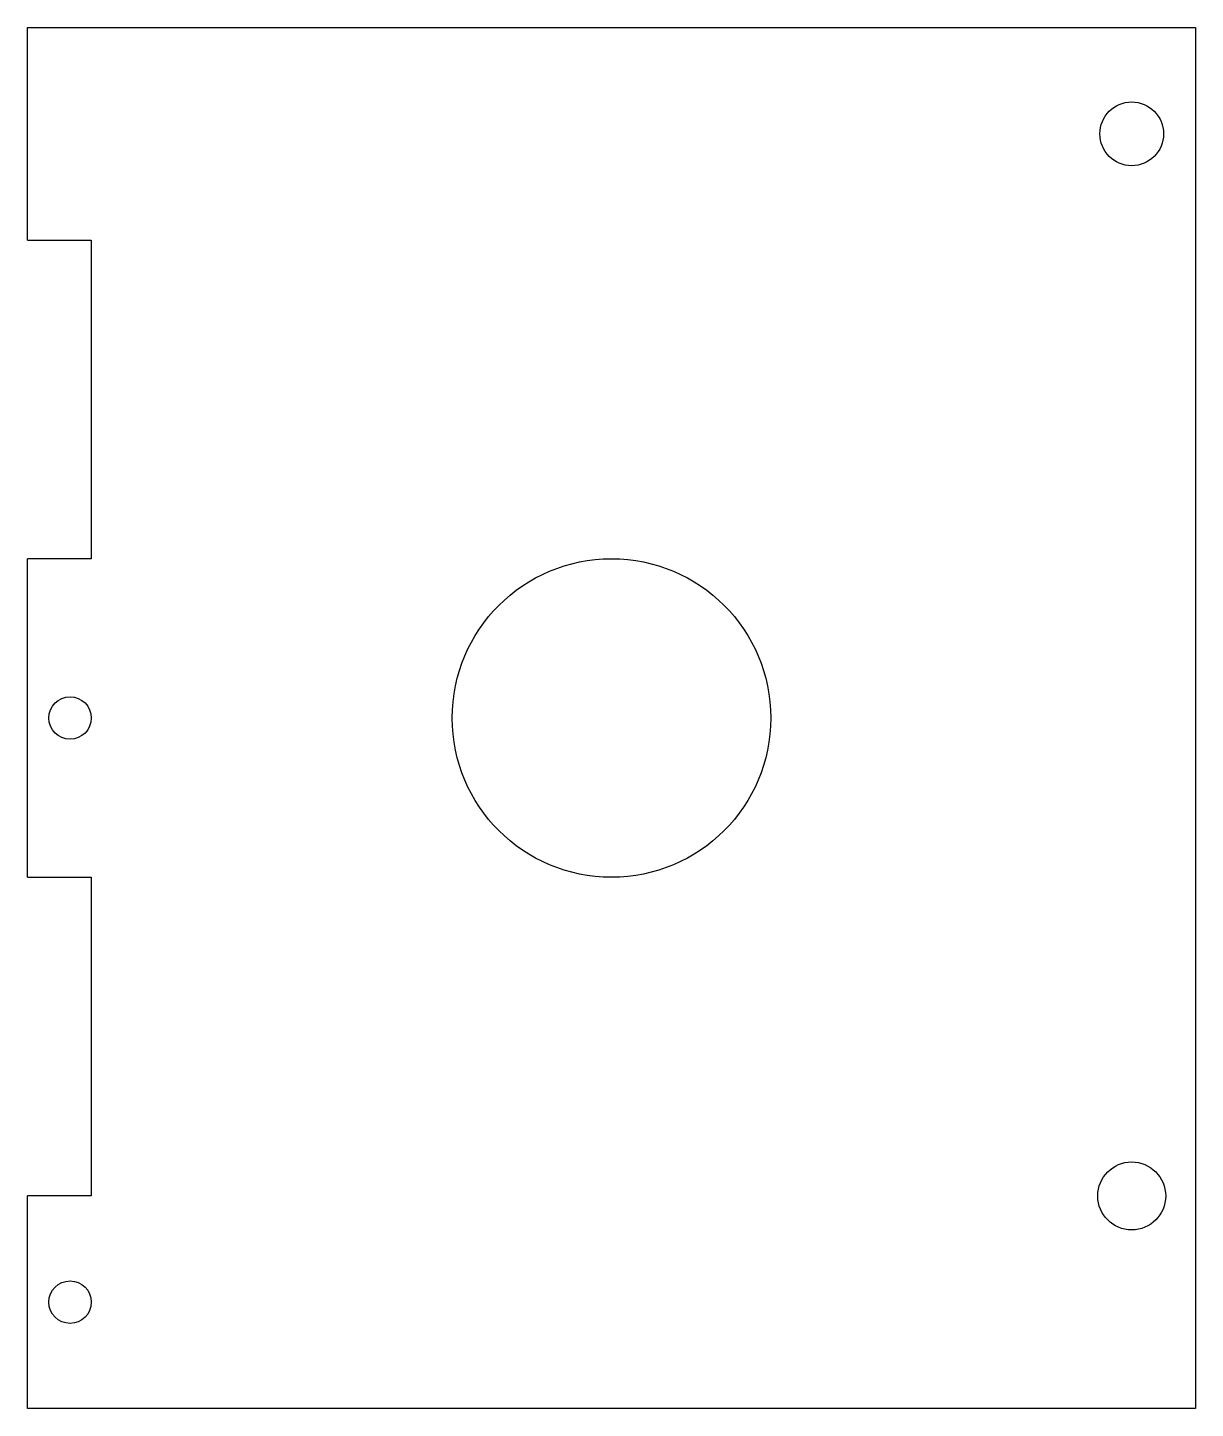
# Model space of a CAD drawing. Header units: millimetres. Extents: x -55 to 0, y 0 to 65.
import ezdxf

# ---------------------------------------------------------------- set-up
doc = ezdxf.new("R2010")
doc.units = ezdxf.units.MM

msp = doc.modelspace()

# ---------------------------------------------------------------- linework, layer by layer
at = {"color": 7, "linetype": 'Continuous', "lineweight": 25}
for p, q in [((-55, 65), (0, 65)), ((-55, 55), (-55, 65)), ((0, 65), (0, 0)), ((-55, 55), (-52, 55)), ((-52, 55), (-52, 40)), ((-52, 40), (-55, 40)), ((-55, 25), (-55, 40)), ((-55, 25), (-52, 25)), ((-52, 25), (-52, 10)), ((-52, 10), (-55, 10)), ((-55, 0), (-55, 10)), ((0, 0), (-55, 0))]:
    msp.add_line(p, q, dxfattribs=at)
for centre, radius in [((-3, 60), 1.5), ((-27.5, 32.5), 7.5), ((-53, 32.5), 1), ((-3, 10), 1.6), ((-53, 5), 1)]:
    msp.add_circle(centre, radius, dxfattribs=at)

doc.saveas('drawing.dxf')
